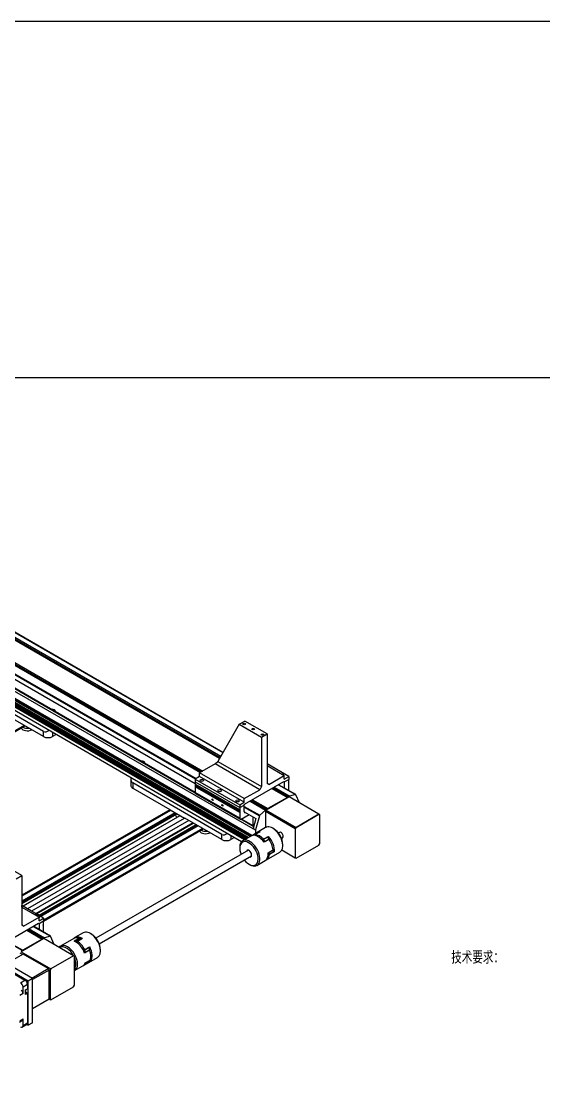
# Model space of a CAD drawing. Header units: millimetres. Extents: x 0 to 6044, y -1712 to 410.
# Drawn here: x 777.1 to 942.9, y 75.2 to 410 of the extents above; entities that cross this region are included whole.
import ezdxf
from ezdxf import colors
from ezdxf.entities.mleader import LeaderData, LeaderLine
from ezdxf.math import Vec2, Vec3

# ---------------------------------------------------------------- set-up
doc = ezdxf.new("R2010")
doc.units = ezdxf.units.MM
for name, color, linetype in [('1113-内六角平圆头螺钉-GB', 7, 'Continuous'), ('1114-联轴器COUPLING', 7, 'Continuous'), ('1115-步进电机LS86A12', 7, 'Continuous'), ('1121-安装板', 7, 'Continuous'), ('1122-轴', 7, 'Continuous'), ('1211-TDT-4040S-8', 7, 'Continuous'), ('1212-GN_31611', 7, 'Continuous'), ('1221-第一轴同步带安装板', 7, 'Continuous'), ('1221-脚钉', 7, 'Continuous'), ('Default', 7, 'Continuous'), ('LHBT10-S1000-1', 7, 'Continuous'), ('WGB10-4', 7, 'Continuous'), ('WGB10-5(B1)', 7, 'Continuous'), ('图框', 7, 'Continuous')]:
    doc.layers.add(name, color=color, linetype=linetype)
doc.styles.add('SEACAD_Arial', font='arial.ttf')

# ---------------------------------------------------------------- blocks, each defined once
blk = doc.blocks.new('_DOT')
at = {"color": 0}
blk.add_line((0, 0), (-1, 0), dxfattribs=at)
at = {"color": 0, "const_width": 0.333}
blk.add_lwpolyline([(-0.1665, 0, 1), (0.1665, 0, 1)], format="xyb", close=True, dxfattribs=at)

msp = doc.modelspace()

# ---------------------------------------------------------------- linework, layer by layer
for p, q in [((584, 410), (4874, 410)), ((864.363, 154.335), (871.576, 158.499))]:
    msp.add_line(p, q)
at = {"layer": '1113-内六角平圆头螺钉-GB', "color": 7, "linetype": 'Continuous'}
for p, q in [((781.881, 126.552), (782.216, 126.604)), ((781.881, 126.43), (781.881, 126.552)), ((782.371, 126.269), (782.204, 126.243)), ((782.216, 126.303), (782.216, 126.604)), ((782.216, 126.604), (782.461, 126.462))]:
    msp.add_line(p, q, dxfattribs=at)
for centre, radius, start, end in [((780.646, 127.008), 1.317, 334.89972, 339.74122), ((781.949, 126.921), 0.673, 286.41995, 293.35434), ((782.596, 126.678), 0.534, 224.64495, 233.33791), ((781.222, 126.92), 1.32, 330.47774, 339.73007)]:
    msp.add_arc(centre, radius, start, end, dxfattribs=at)
for centre, major_axis, start_param, end_param in [((776.47, 129.228), (0.95, 0), 5.9323927, 6.2831853), ((776.47, 129.228), (0.95, 0), 0, 0.0018703), ((782.126, 126.411), (-0.459, 0), 2.0233318, 5.8306498), ((782.126, 126.411), (0.346, 0), 2.3561945, 2.8040269), ((782.126, 126.411), (0.346, 0), 1.3089969, 2.3561945), ((782.126, 126.411), (0.346, 0), 0.2617994, 1.3089969), ((782.126, 126.411), (-0.346, 0), 1.9083621, 2.3561945), ((782.126, 126.411), (-0.346, 0), 2.3561945, 3.403392), ((782.126, 125.962), (0.95, 0), 5.5519094, 6.2831853), ((782.126, 125.962), (0.95, 0), 0, 0.0018703)]:
    msp.add_ellipse(centre, major_axis=major_axis, ratio=0.5773503, start_param=start_param, end_param=end_param, dxfattribs=at)
for points, knots in [([(777.412, 129.23), (777.408, 129.315), (777.4, 129.421), (777.356, 129.523), (777.34, 129.553)], [0, 0, 0, 0, 0.08601387, 0.12373717, 0.12373717, 0.12373717, 0.12373717]), ([(783.069, 125.964), (783.064, 126.049), (783.053, 126.2), (782.925, 126.415), (782.737, 126.585), (782.477, 126.707), (782.145, 126.761), (781.828, 126.721), (781.646, 126.646), (781.581, 126.61)], [0, 0, 0, 0, 0.08601387, 0.17633877, 0.26657886, 0.36867275, 0.48977872, 0.62227001, 0.70422189, 0.70422189, 0.70422189, 0.70422189])]:
    msp.add_open_spline(points, degree=3, knots=knots, dxfattribs=at)
at = {"layer": '1114-联轴器COUPLING', "color": 7, "linetype": 'Continuous'}
for p, q in [((854.687, 154.271), (852.042, 152.744)), ((857.192, 153.901), (856.937, 154.048)), ((851.643, 152.514), (847.418, 150.074)), ((850.442, 151.757), (852.023, 152.669)), ((852.145, 152.727), (850.78, 151.939)), ((852.16, 152.733), (850.795, 151.945)), ((852.64, 152.776), (851.275, 151.988)), ((851.508, 151.917), (851.416, 151.864)), ((852.998, 152.951), (851.418, 152.039)), ((855.33, 151.223), (853.965, 150.435)), ((854.006, 150.544), (855.587, 151.457)), ((846.486, 148.014), (846.486, 147.721)), ((853.929, 150.536), (853.837, 150.483)), ((855.763, 150.509), (854.183, 149.597)), ((855.81, 150.626), (854.445, 149.838)), ((855.848, 150.442), (855.821, 150.427)), ((857.052, 147.338), (857.041, 147.332)), ((860.119, 148.537), (860.119, 148.831)), ((854.962, 144.038), (859.187, 146.477)), ((855.477, 146.261), (857.058, 147.174)), ((855.757, 145.669), (855.849, 145.722)), ((857.155, 147.16), (855.79, 146.372)), ((857.155, 146.519), (855.79, 145.731)), ((857.13, 146.463), (855.857, 145.728)), ((857.457, 146.636), (855.876, 145.724)), ((849.413, 142.65), (849.668, 142.503)), ((851.918, 142.28), (854.563, 143.807)), ((796.865, 120.888), (794.221, 119.361)), ((799.37, 120.518), (799.115, 120.665)), ((793.821, 119.131), (789.596, 116.691)), ((793.919, 118.265), (795.5, 119.178)), ((794.222, 118.423), (795.495, 119.158)), ((795.646, 119.21), (794.281, 118.422)), ((796.199, 118.94), (794.834, 118.152)), ((795.037, 118.032), (794.945, 117.978)), ((796.562, 119.084), (794.982, 118.171)), ((795.585, 119.209), (795.493, 119.156)), ((797.208, 115.574), (797.116, 115.521)), ((798.624, 116.196), (797.259, 115.408)), ((798.872, 115.361), (797.291, 114.449)), ((797.315, 115.53), (798.896, 116.443)), ((798.937, 115.486), (797.572, 114.698)), ((798.886, 115.322), (798.918, 115.341)), ((802.297, 115.154), (802.297, 115.448)), ((797.14, 110.654), (801.365, 113.094)), ((797.488, 111.355), (799.068, 112.268)), ((797.519, 111.029), (798.884, 111.817)), ((798.901, 111.833), (797.536, 111.045)), ((799.18, 111.972), (797.599, 111.06)), ((799.141, 112.272), (797.776, 111.484)), ((794.096, 108.897), (796.741, 110.424))]:
    msp.add_line(p, q, dxfattribs=at)
msp.add_arc((844.751, 148.015), 7.787, 30.89941, 31.1084, dxfattribs=at)
for centre, major_axis, start_param, end_param in [((856.937, 150.374), (2.25, -3.897), 0, 3.1415927), ((849.668, 146.177), (-2.25, 3.897), 2.3561945, 6.2831853), ((852.313, 147.704), (-2.25, 3.897), 4.8694686, 6.1261057), ((850.86, 151.801), (0.08, -0.139), 2.9670597, 3.5573689), ((853.849, 150.976), (2.25, -3.897), 4.1616055, 4.1865735), ((852.62, 147.882), (-2.25, 3.897), 5.9341195, 6.1086524), ((851.323, 151.842), (-0.08, 0.139), 4.5378561, 5.9341195), ((849.149, 150.593), (2.25, -3.897), 1.5289053, 1.5633861), ((852.712, 147.935), (-2.25, 3.897), 5.0789081, 5.9166662), ((851.415, 151.895), (-0.08, 0.139), 4.5378561, 5.3438103), ((849.241, 150.646), (2.25, -3.897), 1.5047537, 1.5633861), ((853.893, 148.617), (2.25, -3.897), 2.984513, 3.1415927), ((854.292, 148.847), (2.25, -3.897), 2.7750735, 3.2304593), ((852.225, 152.589), (0.08, -0.139), 2.9670597, 3.1415927), ((853.985, 148.67), (-2.25, 3.897), 5.9341195, 6.1086524), ((852.688, 152.63), (-0.08, 0.139), 5.5877692, 5.9341195), ((855.282, 151.133), (-0.08, 0.139), 5.0614548, 5.651764), ((857.76, 147.518), (2.25, -3.897), 3.1750912, 3.2456881), ((853.985, 148.67), (-2.25, 3.897), 4.8869219, 5.0614548), ((854.292, 148.847), (-2.25, 3.897), 3.8222711, 5.0789081), ((857.192, 150.521), (2.07, -3.585), 0.7853982, 2.3561945), ((849.413, 146.03), (-2.07, 3.585), 0, 1.3268377), ((849.668, 146.177), (-2.25, 3.897), 0, 0.7853982), ((849.413, 146.03), (-2.07, 3.585), 1.8147549, 6.2831853), ((856.091, 146.586), (-2.25, 3.897), 0.0074103, 0.1109568), ((853.917, 150.345), (0.08, -0.139), 1.9198622, 3.3161256), ((854.009, 150.398), (0.08, -0.139), 2.5101713, 3.1415927), ((852.62, 147.882), (-2.25, 3.897), 4.8869219, 5.0614548), ((854.38, 149.768), (-0.08, 0.139), 4.3966832, 4.8869219), ((853.893, 148.617), (2.25, -3.897), 0.8901179, 1.727876), ((855.745, 150.556), (0.08, -0.139), 0.3490659, 1.7453293), ((857.042, 147.214), (0.08, -0.139), 0.8726646, 2.268928), ((849.413, 146.03), (0.6, -1.039), 0, 3.7272782), ((849.413, 146.03), (0.6, -1.039), 5.6974998, 6.2831853), ((852.313, 147.704), (-2.25, 3.897), 3.1415927, 4.0317106), ((852.712, 147.935), (-2.25, 3.897), 3.052726, 3.8222711), ((854.886, 149.69), (2.25, -3.897), -0.593743, -0.531009), ((855.677, 145.808), (-0.08, 0.139), 2.443461, 3.8397244), ((855.677, 146.426), (0.08, -0.139), 0.8726646, 1.3036064), ((852.62, 147.882), (2.25, -3.897), 0.6981317, 0.8726646), ((855.769, 145.861), (-0.08, 0.139), 3.1415927, 3.2494152), ((857.042, 146.596), (0.08, -0.139), 0.1078226, 0.6981317), ((853.985, 148.67), (2.25, -3.897), 0.6981317, 0.8726646), ((856.531, 150.686), (2.25, -3.897), -0.5846559, -0.4901002), ((799.115, 116.991), (2.25, -3.897), 0, 3.1415927), ((791.846, 112.794), (-2.25, 3.897), 3.1415927, 6.2831853), ((796.071, 115.233), (2.25, -3.897), 2.5368643, 3.1415927), ((794.491, 114.321), (2.25, -3.897), 1.2802273, 2.5368643), ((796.471, 115.464), (2.25, -3.897), 2.3274248, 3.2304593), ((797.332, 115.85), (-2.25, 3.897), 0.5723641, 0.6525962), ((794.3, 118.283), (-0.08, 0.139), 5.6610037, 6.2513128), ((794.798, 114.498), (-2.25, 3.897), -0.7967146, -0.6221816), ((794.833, 118.022), (-0.08, 0.139), 4.0902074, 5.4864708), ((791.935, 118.524), (2.25, -3.897), 1.0314874, 1.1157374), ((794.89, 114.551), (-2.25, 3.897), 4.6312594, 5.4690175), ((794.925, 118.075), (-0.08, 0.139), 4.0902074, 4.8961616), ((792.027, 118.578), (2.25, -3.897), 0.9946338, 1.1157374), ((795.665, 119.071), (0.08, -0.139), 2.519411, 3.1415927), ((796.163, 115.286), (-2.25, 3.897), -0.7967146, -0.6221816), ((796.198, 118.81), (-0.08, 0.139), 5.0647101, 5.4864708), ((799.37, 117.138), (2.07, -3.585), 0.7853982, 2.3561945), ((791.846, 112.794), (-2.25, 3.897), 0, 0.2349216), ((791.592, 112.647), (-2.07, 3.585), 0, 0.0705056), ((791.592, 112.647), (-2.07, 3.585), 4.6418834, 6.2831853), ((798.284, 111.495), (2.25, -3.897), -3.5818311, -3.4246476), ((798.193, 111.442), (2.25, -3.897), -3.5818311, -3.46732), ((797.171, 115.375), (-0.08, 0.139), 4.6138061, 6.0100695), ((797.263, 115.428), (-0.08, 0.139), 5.2041153, 6.0100695), ((794.798, 114.498), (2.25, -3.897), 1.2976805, 1.4722135), ((797.473, 114.691), (0.08, -0.139), 0.7358905, 1.2976805), ((798.536, 116.163), (0.08, -0.139), 1.4722135, 1.9719319), ((796.163, 115.286), (2.25, -3.897), 1.2976805, 1.4722135), ((796.071, 115.233), (2.25, -3.897), 0.4424692, 1.2802273), ((796.471, 115.464), (2.25, -3.897), 0.2330297, 1.4896668), ((798.838, 115.479), (-0.08, 0.139), 3.1415927, 4.4392732), ((791.592, 112.647), (-2.07, 3.585), 3.3698548, 4.4841268), ((794.491, 114.321), (-2.25, 3.897), 3.1415927, 3.5840619), ((794.89, 114.551), (-2.25, 3.897), 3.052726, 3.3746224), ((797.439, 111.168), (-0.08, 0.139), 1.9958123, 3.3920757), ((794.798, 114.498), (2.25, -3.897), 0.250483, 0.4250159), ((797.67, 111.591), (0.08, -0.139), 0.4250159, 0.7887463), ((798.804, 111.956), (-0.08, 0.139), 3.1415927, 3.3920757), ((796.163, 115.286), (2.25, -3.897), 0.250483, 0.4250159), ((799.662, 115.325), (-2.25, 3.897), -4.1207845, -4.0793416), ((799.035, 112.379), (0.08, -0.139), 0.4250159, 1.5183054)]:
    msp.add_ellipse(centre, major_axis=major_axis, ratio=0.5773503, start_param=start_param, end_param=end_param, dxfattribs=at)
for points in [[(852.023, 152.669), (852.025, 152.656), (852.027, 152.644)], [(853.992, 150.537), (853.999, 150.54), (854.006, 150.544)], [(855.876, 145.724), (855.867, 145.726), (855.857, 145.728)], [(794.982, 118.171), (794.985, 118.158), (794.989, 118.146)], [(795.5, 119.178), (795.497, 119.168), (795.495, 119.158)], [(797.296, 115.534), (797.306, 115.532), (797.315, 115.53)], [(797.599, 111.06), (797.589, 111.067), (797.579, 111.075)]]:
    msp.add_open_spline(points, degree=2, dxfattribs=at)
at = {"layer": '1115-步进电机LS86A12', "color": 7, "linetype": 'Continuous'}
for p, q in [((770.278, 110.567), (778.36, 105.901)), ((776.946, 105.084), (778.36, 105.901)), ((779.166, 104.504), (777.752, 103.688)), ((779.166, 104.504), (779.166, 103.183)), ((777.752, 101.626), (776.762, 101.055)), ((777.752, 101.626), (777.752, 103.688)), ((778.551, 102.803), (779.166, 103.183)), ((778.551, 101.349), (778.551, 102.803)), ((779.166, 101.679), (778.551, 101.349)), ((779.166, 101.679), (778.573, 102.022)), ((779.166, 101.679), (779.166, 92.347)), ((776.575, 92.608), (777.565, 93.18)), ((776.762, 93.02), (777.752, 93.592)), ((777.516, 91.008), (778.93, 91.825)), ((777.752, 91.53), (777.752, 93.592)), ((777.752, 91.53), (779.166, 92.347))]:
    msp.add_line(p, q, dxfattribs=at)
msp.add_arc((777.758, 102.37), 0.9, 345.55956, 28.26815, dxfattribs=at)
for centre, major_axis, start_param, end_param in [((776.946, 104.153), (0.57, -0.987), 0.7853982, 2.3561945), ((778.36, 104.97), (-0.57, 0.987), 3.9269908, 5.4977871), ((777.115, 101.994), (-0.45, 0.779), 3.9269908, 5.4977871), ((778.129, 102.585), (0.366, -0.633), 0.5320982, 1.4026006), ((778.088, 102.561), (-0.375, 0.65), 3.4249167, 4.4367923), ((778.129, 102.585), (0.366, -0.633), 0.1681957, 0.5320982), ((776.946, 91.996), (-0.57, 0.987), 2.3561945, 3.9269908), ((777.115, 93.959), (-0.45, 0.779), 3.1415224, 3.9269206), ((778.36, 92.812), (-0.57, 0.987), 3.1415927, 3.9269908)]:
    msp.add_ellipse(centre, major_axis=major_axis, ratio=0.5773503, start_param=start_param, end_param=end_param, dxfattribs=at)
at = {"layer": '1121-安装板', "color": 7, "linetype": 'Continuous'}
for p, q in [((846.297, 187.015), (848.064, 188.036)), ((855.136, 183.954), (848.064, 188.036)), ((846.297, 187.015), (839.508, 175.258)), ((846.297, 187.015), (853.368, 182.933)), ((853.368, 182.933), (855.136, 183.954)), ((853.368, 182.933), (853.368, 167.256)), ((855.136, 183.954), (855.136, 168.277)), ((838.66, 174.441), (833.746, 171.604)), ((838.66, 174.441), (839.508, 175.258)), ((852.802, 166.276), (838.66, 174.441)), ((839.508, 175.258), (853.368, 167.256)), ((862.03, 170.461), (855.136, 174.441)), ((833.746, 170.461), (833.746, 171.604)), ((847.888, 163.439), (833.746, 171.604)), ((855.136, 173.951), (860.616, 170.788)), ((855.701, 167.95), (860.616, 170.788)), ((860.616, 169.644), (860.616, 170.788)), ((833.746, 170.461), (832.331, 169.644)), ((832.331, 169.644), (832.331, 168.746)), ((832.331, 169.644), (846.473, 161.479)), ((832.331, 168.746), (846.473, 160.581)), ((847.888, 162.296), (833.746, 170.461)), ((848.029, 161.643), (860.474, 168.828)), ((855.701, 167.95), (855.136, 168.277)), ((860.474, 168.828), (860.616, 168.746)), ((860.616, 169.644), (862.03, 170.461)), ((860.616, 168.746), (862.03, 169.563)), ((862.03, 170.461), (862.03, 169.563)), ((847.888, 163.439), (852.802, 166.276)), ((853.368, 167.256), (852.802, 166.276)), ((846.473, 161.479), (847.888, 162.296)), ((846.473, 161.479), (846.473, 160.581)), ((846.473, 160.581), (847.888, 161.398)), ((847.888, 162.296), (847.888, 163.439)), ((847.888, 161.398), (848.029, 161.643)), ((777.353, 139.046), (770.282, 143.128)), ((775.586, 138.025), (777.353, 139.046)), ((777.353, 139.046), (777.353, 123.369)), ((782.198, 126.737), (777.353, 129.534)), ((777.353, 129.044), (782.833, 125.88)), ((770.247, 116.735), (782.692, 123.92)), ((777.919, 123.043), (782.833, 125.88)), ((782.692, 123.92), (782.833, 123.839)), ((782.833, 124.737), (782.833, 125.88)), ((782.833, 124.737), (784.248, 125.553)), ((782.833, 123.839), (784.248, 124.655)), ((784.248, 125.553), (782.987, 126.281)), ((784.248, 125.553), (784.248, 124.655)), ((777.919, 123.043), (777.353, 123.369))]:
    msp.add_line(p, q, dxfattribs=at)
for centre, major_axis in [((847.888, 187.117), (-0.413, 0)), ((850.716, 185.484), (-0.413, 0)), ((853.702, 183.761), (-0.413, 0)), ((834.453, 169.236), (-0.55, 0)), ((840.109, 165.97), (-0.55, 0)), ((845.766, 162.704), (-0.55, 0))]:
    msp.add_ellipse(centre, major_axis=major_axis, ratio=0.5773503, dxfattribs=at)
msp.add_ellipse((859.908, 170.869), major_axis=(-0.55, 0), ratio=0.5773503, start_param=3.1705344, end_param=4.6834472, dxfattribs=at)
at = {"layer": '1122-轴', "color": 7, "linetype": 'Continuous'}
for p, q in [((849.245, 147.088), (800.879, 119.164)), ((801.879, 117.432), (850.245, 145.356))]:
    msp.add_line(p, q, dxfattribs=at)
at = {"layer": '1211-TDT-4040S-8', "color": 7, "linetype": 'Continuous'}
for p, q in [((778.096, 186.668), (724.393, 155.663)), ((724.656, 155.51), (778.359, 186.516)), ((824.315, 159.932), (777.353, 132.818)), ((824.482, 159.724), (777.353, 132.514)), ((825.882, 158.915), (777.353, 130.897)), ((826.024, 158.834), (777.353, 130.734)), ((826.165, 158.752), (777.353, 130.571)), ((826.306, 158.67), (777.353, 130.407)), ((826.448, 158.589), (777.353, 130.244)), ((777.353, 130.21), (826.477, 158.572)), ((827.437, 158.018), (777.727, 129.318)), ((827.466, 158.001), (777.756, 129.301)), ((828.866, 157.193), (779.157, 128.493)), ((830.28, 156.539), (780.429, 127.758)), ((831.68, 155.731), (781.829, 126.95)), ((781.859, 126.933), (831.71, 155.714)), ((832.669, 155.16), (782.897, 126.424)), ((832.699, 155.143), (782.918, 126.403)), ((832.84, 155.062), (782.989, 126.28)), ((832.982, 154.98), (783.13, 126.198)), ((833.123, 154.898), (783.272, 126.117)), ((833.264, 154.817), (783.413, 126.035)), ((834.664, 154.008), (784.248, 124.9)), ((784.248, 124.596), (834.928, 153.856))]:
    msp.add_line(p, q, dxfattribs=at)
at = {"layer": '1212-GN_31611', "color": 7, "linetype": 'Continuous'}
for p, q in [((826.25, 158.05), (826.25, 158.441)), ((826.462, 157.683), (826.25, 158.05)), ((826.659, 157.569), (826.462, 157.683))]:
    msp.add_line(p, q, dxfattribs=at)
at = {"layer": '1221-第一轴同步带安装板', "color": 7, "linetype": 'Continuous'}
for p, q in [((784.248, 184.749), (755.963, 201.079)), ((784.248, 183.116), (772.51, 189.893)), ((784.248, 183.116), (784.248, 184.749)), ((787.076, 184.423), (787.076, 183.116)), ((788.208, 183.77), (787.076, 183.116)), ((811.946, 169.714), (811.946, 167.603)), ((812.532, 168.419), (812.532, 166.786)), ((840.816, 152.09), (812.532, 168.419)), ((812.532, 166.786), (824.27, 160.01)), ((824.27, 160.01), (824.411, 159.765)), ((828.937, 157.152), (824.411, 159.765)), ((828.937, 157.152), (829.078, 157.233)), ((840.816, 150.457), (829.078, 157.233)), ((840.816, 150.457), (840.816, 152.09)), ((843.645, 151.763), (843.645, 150.457)), ((844.776, 151.11), (843.645, 150.457))]:
    msp.add_line(p, q, dxfattribs=at)
for centre, major_axis, start_param, end_param in [((785.662, 187.199), (1.414, 2.449), 3.1415927, 4.0688879), ((785.662, 183.933), (2, 0), 3.9269908, 5.4977871), ((813.946, 170.869), (-1.414, -2.449), 5.3558901, 6.2831853), ((813.946, 167.603), (2, 0), 3.1415927, 3.9269908), ((842.23, 154.539), (1.414, 2.449), 3.1415927, 4.0688879), ((842.23, 151.273), (2, 0), 3.9269908, 5.4977871)]:
    msp.add_ellipse(centre, major_axis=major_axis, ratio=0.5773503, start_param=start_param, end_param=end_param, dxfattribs=at)
at = {"layer": '1221-脚钉', "color": 7, "linetype": 'Continuous'}
for centre, start_param, end_param in [((779.086, 186.113), 0.2617994, 2.3461943), ((779.086, 186.929), 0.7817943, 1.8210097), ((835.654, 153.453), 0.2576329, 2.3461943), ((835.654, 154.27), 0.7817943, 1.8210097)]:
    msp.add_ellipse(centre, major_axis=(-2, 0), ratio=0.5773503, start_param=start_param, end_param=end_param, dxfattribs=at)
at = {"layer": 'LHBT10-S1000-1', "color": 7, "linetype": 'Continuous'}
for p, q in [((689.887, 262.951), (840.075, 176.239)), ((690.009, 263.103), (840.172, 176.407)), ((690.05, 263.208), (840.228, 176.503)), ((690.474, 263.453), (840.44, 176.871)), ((692.502, 263.858), (841.122, 178.053)), ((841.135, 178.076), (692.565, 263.853)), ((683.004, 258.959), (834.027, 171.766)), ((683.09, 259.085), (834.179, 171.854)), ((683.142, 259.22), (834.322, 171.937)), ((683.567, 259.465), (834.746, 172.182)), ((683.73, 259.396), (834.768, 172.194)), ((681.02, 257.131), (832.441, 169.708)), ((681.115, 257.284), (832.621, 169.812)), ((681.215, 255.495), (832.331, 168.248)), ((851.423, 153.396), (679.737, 252.519)), ((832.363, 165.217), (680.657, 252.804)), ((832.331, 165.398), (680.798, 252.886)), ((832.331, 165.432), (680.848, 252.891)), ((850.317, 151.748), (680.303, 249.906)), ((849.751, 151.422), (680.303, 249.253)), ((849.186, 151.095), (680.303, 248.599)), ((849.044, 151.013), (680.303, 248.436)), ((848.832, 150.891), (680.303, 248.191)), ((848.691, 150.809), (680.303, 248.028)), ((848.478, 150.687), (680.303, 247.783)), ((849.115, 151.054), (680.374, 248.477)), ((848.761, 150.85), (680.374, 248.069)), ((849.963, 151.544), (680.515, 249.375)), ((850.211, 151.687), (680.939, 249.416)), ((847.062, 149.79), (679.737, 246.395)), ((848.337, 150.605), (680.303, 247.62)), ((848.125, 150.483), (680.303, 247.375)), ((847.984, 150.401), (680.303, 247.211)), ((848.408, 150.646), (680.374, 247.66)), ((848.054, 150.442), (680.374, 247.252)), ((858.787, 167.854), (864.187, 164.736)), ((864.251, 164.73), (858.814, 167.869)), ((856.693, 166.645), (861.572, 163.828)), ((856.886, 166.757), (861.695, 163.98)), ((856.998, 166.821), (861.736, 164.086)), ((857.422, 167.066), (862.16, 164.331)), ((861.736, 164.086), (861.695, 163.98)), ((862.16, 164.331), (861.736, 164.086)), ((862.212, 164.256), (862.16, 164.331)), ((862.185, 164.295), (862.298, 164.23)), ((864.187, 164.736), (862.298, 164.23)), ((865.381, 162.076), (864.283, 164.692)), ((847.888, 160.998), (852.8, 158.162)), ((847.888, 160.79), (852.705, 158.008)), ((849.795, 162.663), (854.69, 159.837)), ((849.947, 162.75), (854.776, 159.962)), ((850.09, 162.833), (854.828, 160.097)), ((850.514, 163.078), (855.252, 160.342)), ((850.536, 163.09), (855.415, 160.273)), ((861.572, 163.828), (855.415, 160.273)), ((847.895, 159.262), (851.628, 157.107)), ((850.609, 157.695), (850.609, 155.131)), ((852.705, 158.008), (851.447, 153.558)), ((854.69, 159.837), (852.8, 158.162)), ((854.828, 160.097), (854.776, 159.962)), ((855.252, 160.342), (854.828, 160.097)), ((855.293, 160.284), (855.252, 160.342)), ((850.896, 154.517), (846.795, 156.884)), ((850.935, 154.657), (846.968, 156.948)), ((850.943, 154.686), (846.997, 156.965)), ((850.609, 155.131), (851.005, 154.902)), ((851.628, 157.107), (850.74, 153.967)), ((851.447, 153.558), (850.74, 153.967)), ((851.423, 153.396), (851.423, 152.387)), ((778.911, 121.738), (783.791, 118.921)), ((779.105, 121.849), (783.913, 119.073)), ((779.216, 121.914), (783.954, 119.178)), ((779.64, 122.159), (784.378, 119.423)), ((781.005, 122.946), (786.406, 119.828)), ((786.469, 119.823), (781.032, 122.962)), ((772.733, 118.17), (777.47, 115.435)), ((772.755, 118.183), (777.634, 115.366)), ((783.791, 118.921), (777.634, 115.366)), ((783.954, 119.178), (783.913, 119.073)), ((784.378, 119.423), (783.954, 119.178)), ((784.431, 119.349), (784.378, 119.423)), ((784.403, 119.388), (784.516, 119.322)), ((786.406, 119.828), (784.516, 119.322)), ((787.6, 117.168), (786.501, 119.785)), ((777.47, 115.435), (777.046, 115.19)), ((777.511, 115.377), (777.47, 115.435))]:
    msp.add_line(p, q, dxfattribs=at)
for centre, major_axis, start_param, end_param in [((787.076, 191.118), (1, 0), 0, 1.7840677), ((787.076, 191.118), (1, 0), 6.0699139, 6.2831853), ((815.36, 174.788), (1, 0), 0, 1.7840677), ((815.36, 174.788), (1, 0), 6.0699139, 6.2831853), ((862.335, 164.408), (0.1, 0.173), 2.8797933, 3.6651914), ((864.151, 164.557), (-0.1, -0.173), 2.7282348, 3.6651914), ((861.572, 163.991), (0.1, 0.173), 3.9269908, 4.9741884), ((852.837, 158.025), (0.1, 0.173), 1.0471976, 1.9841541), ((854.653, 159.973), (0.1, 0.173), 4.1887902, 4.9741884), ((855.415, 160.437), (0.1, 0.173), 2.8797933, 3.9269908), ((851.776, 153.6), (-0.25, -0.433), 5.1257468, 5.4977871), ((783.791, 119.084), (0.1, 0.173), 3.9269908, 4.9741884), ((784.553, 119.501), (0.1, 0.173), 2.8797933, 3.6651914), ((786.369, 119.65), (-0.1, -0.173), 2.7282348, 3.6651914), ((777.634, 115.529), (0.1, 0.173), 2.8797933, 3.9269908)]:
    msp.add_ellipse(centre, major_axis=major_axis, ratio=0.5773503, start_param=start_param, end_param=end_param, dxfattribs=at)
at = {"layer": 'WGB10-4', "color": 7, "linetype": 'Continuous'}
for p, q in [((832.331, 168.746), (846.473, 160.581)), ((832.331, 168.746), (832.331, 168.011)), ((846.473, 159.846), (832.331, 168.011)), ((832.402, 167.971), (832.331, 167.848)), ((846.473, 159.683), (832.331, 167.848)), ((832.331, 167.848), (832.331, 167.685)), ((846.473, 159.52), (832.331, 167.685)), ((832.402, 167.644), (832.331, 167.522)), ((846.473, 159.357), (832.331, 167.522)), ((832.331, 167.522), (832.331, 167.358)), ((860.616, 168.746), (862.03, 169.563)), ((860.616, 168.746), (860.616, 166.829)), ((861.959, 168.705), (862.03, 168.828)), ((862.03, 168.665), (861.959, 168.705)), ((861.959, 168.379), (862.03, 168.501)), ((862.03, 168.338), (861.959, 168.379)), ((861.959, 168.052), (862.03, 168.175)), ((862.03, 168.011), (861.959, 168.052)), ((862.03, 168.828), (862.03, 169.563)), ((862.03, 168.501), (862.03, 168.665)), ((862.03, 168.175), (862.03, 168.338)), ((862.03, 166.215), (862.03, 168.011)), ((846.473, 159.193), (832.331, 167.358)), ((832.402, 167.317), (832.331, 167.195)), ((846.473, 159.03), (832.331, 167.195)), ((832.331, 167.195), (832.331, 165.399)), ((846.473, 157.234), (832.331, 165.399)), ((832.476, 165.078), (846.618, 156.913)), ((846.473, 160.581), (847.888, 161.398)), ((847.888, 159.357), (847.888, 161.398)), ((846.473, 160.581), (846.473, 159.846)), ((846.473, 159.846), (846.544, 159.806)), ((846.544, 159.806), (846.473, 159.683)), ((846.473, 159.683), (846.473, 159.52)), ((846.473, 159.52), (846.544, 159.479)), ((846.544, 159.479), (846.473, 159.357)), ((846.473, 159.357), (846.473, 159.193)), ((846.473, 159.193), (846.544, 159.152)), ((846.544, 159.152), (846.473, 159.03)), ((846.473, 159.03), (846.473, 157.234)), ((846.968, 156.948), (849.436, 158.372)), ((782.833, 123.839), (784.248, 124.655)), ((784.177, 123.798), (784.248, 123.92)), ((784.248, 123.92), (784.248, 124.655)), ((782.833, 123.839), (782.833, 121.922)), ((784.248, 123.757), (784.177, 123.798)), ((784.177, 123.471), (784.248, 123.594)), ((784.248, 123.431), (784.177, 123.471)), ((784.177, 123.145), (784.248, 123.267)), ((784.248, 123.104), (784.177, 123.145)), ((784.248, 123.594), (784.248, 123.757)), ((784.248, 123.267), (784.248, 123.431)), ((784.248, 121.308), (784.248, 123.104))]:
    msp.add_line(p, q, dxfattribs=at)
for centre, major_axis, start_param, end_param in [((832.826, 165.684), (0.35, 0.606), 2.3561945, 3.1415927), ((861.535, 165.929), (-0.35, -0.606), 2.0445888, 2.3561945), ((848.383, 159.642), (0.35, 0.606), 2.3561945, 3.7528422), ((846.968, 157.519), (0.35, 0.606), 2.3561945, 3.9269908), ((783.753, 121.022), (-0.35, -0.606), 2.0451518, 2.3561945)]:
    msp.add_ellipse(centre, major_axis=major_axis, ratio=0.5773503, start_param=start_param, end_param=end_param, dxfattribs=at)
for centre in [(837.847, 163.112), (840.958, 161.316)]:
    msp.add_ellipse(centre, major_axis=(-0.125, 0.217), ratio=0.5773503, dxfattribs=at)
at = {"layer": 'WGB10-5(B1)', "color": 7, "linetype": 'Continuous'}
for p, q in [((862.101, 163.97), (854.888, 159.806)), ((871.576, 158.499), (862.101, 163.97)), ((854.605, 159.316), (854.888, 159.806)), ((864.08, 153.845), (854.605, 159.316)), ((854.605, 159.316), (854.605, 154.224)), ((854.888, 159.806), (864.363, 154.335)), ((871.576, 158.499), (864.363, 154.335)), ((871.859, 158.336), (871.576, 158.499)), ((871.859, 149.191), (871.859, 158.336)), ((864.363, 154.335), (864.08, 153.845)), ((859.055, 152.752), (858.7, 152.547)), ((859.7, 150.815), (860.055, 151.02)), ((864.08, 153.845), (864.08, 144.7)), ((864.363, 144.537), (871.576, 148.701)), ((871.576, 148.701), (871.859, 149.191)), ((859.822, 147.159), (864.08, 144.7)), ((864.08, 144.7), (864.363, 144.537)), ((784.318, 119.062), (777.106, 114.898)), ((793.794, 113.592), (784.318, 119.062)), ((777.813, 114.163), (772.57, 111.136)), ((777.53, 114), (776.823, 114.408)), ((777.106, 114.898), (786.581, 109.428)), ((785.733, 109.591), (777.813, 114.163)), ((779.358, 105.584), (767.217, 112.594)), ((780.772, 106.4), (768.631, 113.41)), ((793.794, 113.592), (786.581, 109.428)), ((794.076, 113.428), (793.794, 113.592)), ((794.076, 104.284), (794.076, 113.428)), ((780.489, 106.564), (785.733, 109.591)), ((786.015, 109.101), (780.772, 106.074)), ((785.733, 109.591), (786.015, 109.101)), ((786.015, 99.956), (786.015, 109.101)), ((786.298, 108.938), (786.015, 109.101)), ((786.581, 109.428), (786.298, 108.938)), ((786.298, 108.938), (786.298, 99.793)), ((780.772, 106.4), (779.358, 105.584)), ((779.358, 91.565), (779.358, 105.584)), ((780.772, 92.381), (780.772, 106.4)), ((786.581, 99.63), (793.794, 103.794)), ((793.794, 103.794), (794.076, 104.284)), ((780.772, 96.929), (786.015, 99.956)), ((786.015, 99.956), (786.298, 99.793)), ((786.298, 99.793), (786.581, 99.63)), ((778.919, 91.818), (779.358, 91.565)), ((780.772, 92.381), (779.358, 91.565))]:
    msp.add_line(p, q, dxfattribs=at)
msp.add_ellipse((859.555, 151.886), major_axis=(0.5, -0.866), ratio=0.5773503, start_param=0, end_param=3.1415927, dxfattribs=at)
at = {"layer": '图框', "color": 7, "linetype": 'Continuous'}
msp.add_line((584, 297), (974, 297), dxfattribs=at)

# ---------------------------------------------------------------- texts
at = {"layer": 'Default', "insert": (913.552, 114.987), "char_height": 3.5, "width": 19.56302, "attachment_point": 1, "style": 'SEACAD_Arial'}
msp.add_mtext('{\\f宋体|b0||i0||c0|p34;\\C7;\\H3.5;\\W0.7;技术要求：}', dxfattribs=at)

# ---------------------------------------------------------------- leaders
at = {"layer": '图框', "color": 7, "linetype": 'Continuous'}
ml = msp.add_multileader_mtext('Standard', dxfattribs=at)
ml.set_content('{\\pxsm0.9;\\f宋体|b0||i0||c0|p34;\\W1.;N2611-XYZ人机\\P}', color=7)
ml.set_leader_properties()
ml.set_arrow_properties(name='DOT')
ml.build(insert=Vec2(0, 0))
ml.multileader.update_dxf_attribs({"leader_type": 0, "dogleg_length": 0})
ctx = ml.context
ctx.base_point, ctx.landing_gap_size, ctx.plane_origin = Vec3(1036.678, 293.045), 1.4, Vec3(949, 5)
ctx.text_align_type = 1
notes = []
notes.append((ctx, [(0, (0, 0, 0), (0, 0), (1, 0), 1, [])]))
ctx.mtext.insert, ctx.mtext.text_direction, ctx.mtext.rotation, ctx.mtext.alignment = Vec3(1016.222, 290.743), Vec3(-1, 0), 3.1415927, 2
for ctx, leaders in notes:
    for number, flags, end, landing, length, lines in leaders:
        leader = LeaderData()
        leader.index, (leader.has_last_leader_line, leader.has_dogleg_vector, leader.attachment_direction) = number, flags
        leader.last_leader_point, leader.dogleg_vector, leader.dogleg_length = Vec3(end), Vec3(landing), length
        for number, points, colour, breaks in lines:
            line = LeaderLine()
            line.index, line.vertices, line.color, line.breaks = number, Vec3.list(points), colors.encode_raw_color(colour), breaks
            leader.lines.append(line)
        ctx.leaders.append(leader)

doc.saveas('drawing.dxf')
